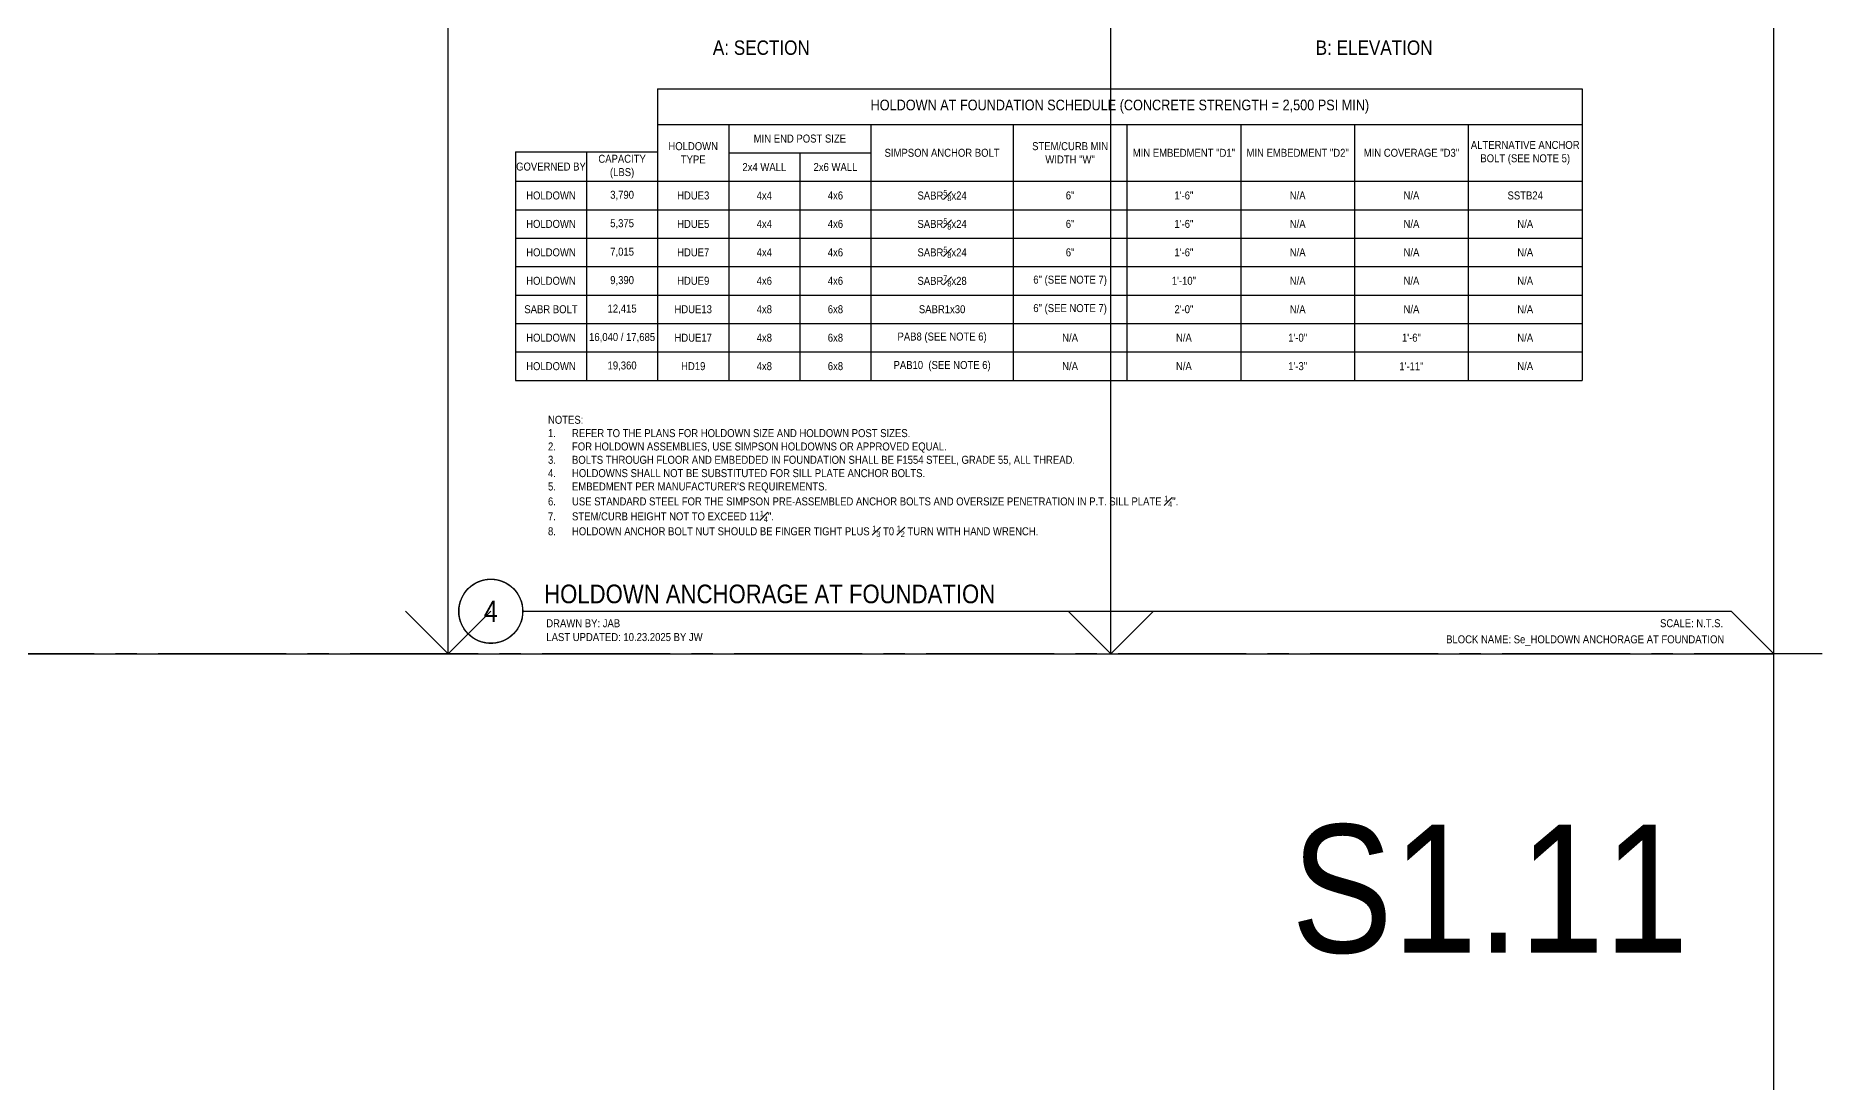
# Model space of a CAD drawing. Header units: inches. Extents: x -16404 to 14624, y -1591 to 16152.
# Drawn here: x 1432.3 to 1682.7, y 2339.8 to 2486.9 of the extents above; entities that cross this region are included whole.
import ezdxf
from ezdxf import colors
from ezdxf.entities.mleader import LeaderData, LeaderLine
from ezdxf.enums import TextEntityAlignment as Align
from ezdxf.math import Vec2, Vec3

# ---------------------------------------------------------------- set-up
doc = ezdxf.new("R2010")
doc.units = ezdxf.units.IN
doc.header["$LTSCALE"] = 24
doc.header["$MEASUREMENT"] = 0
doc.linetypes.add('CENTER2', pattern=[1.125, 0.75, -0.125, 0.125, -0.125])
doc.linetypes.add('DASHED2', pattern=[0.375, 0.25, -0.125])
doc.layers.get('0').update_dxf_attribs({"linetype": 'CONTINUOUS'})
doc.layers.add('DESIGNER COMMENTS', color=221, linetype='CONTINUOUS', plot=False)
doc.layers.add('S-ANNO-GRID-NONPLOT', color=251, linetype='CONTINUOUS', plot=False)
doc.layers.add('S-ANNO-NOTE', color=4, linetype='CONTINUOUS')
doc.layers.add('S-TYP DETAIL BLOCKS', color=1, linetype='CONTINUOUS')
doc.styles.add('Arial', font='arial.ttf', dxfattribs={"width": 0.85})

# ---------------------------------------------------------------- blocks, each defined once
blk = doc.blocks.new('Se_24x36_DETAILS_GRID')
for p, q in [((15.535, 0), (15.535, 7.667)), ((23.302, 0), (23.302, 7.667)), ((31.07, 0), (31.07, 7.667)), ((15.535, 0), (16.035, 0.5)), ((23.302, 0), (23.802, 0.5)), ((7.767, 0), (15.535, 0)), ((15.535, 0), (23.302, 0)), ((23.302, 0), (31.07, 0))]:
    blk.add_line(p, q)
at = {"linetype": 'DASHED2', "ltscale": 0.5}
for p, q in [((15.535, 0), (15.035, 0.5)), ((23.302, 0), (22.802, 0.5)), ((31.07, 0), (30.57, 0.5))]:
    blk.add_line(p, q, dxfattribs=at)
blk = doc.blocks.new('_Open90')
at = {"color": 0, "linetype": 'ByBlock', "lineweight": -2}
for p, q in [((-0.5, 0.5), (0, 0)), ((0, 0), (-1, 0)), ((0, 0), (-0.5, -0.5))]:
    blk.add_line(p, q, dxfattribs=at)
blk = doc.blocks.new('*U316')
at = {"const_width": 0.188}
for points in [[(-4.5, 0, -1), (4.5, 0, 3.732051)], [(-4.5, 0, 1), (4.5, 0, -3.732051)]]:
    blk.add_lwpolyline(points, format="xyb", dxfattribs=at)
blk.add_lwpolyline([(4.5, 0), (174.42, 0)], dxfattribs=at)
blk.add_circle((0, 0), 4.5)
at = {"style": 'Arial', "width": 0.85}
for tag, p in [('DWG_TITLE_1', (7.5, 6.19)), ('DWG_TITLE_2', (7.5, 2.44))]:
    blk.add_attdef(tag, text='', height=2.62, dxfattribs=at).set_placement(p, align=Align.MIDDLE_LEFT)
blk.add_attdef('#', text='', height=3, dxfattribs=at).set_placement((0, 0), align=Align.MIDDLE_CENTER)
blk.add_attdef('SCALE', text='', height=1.12, dxfattribs=at).set_placement((173.29, -1.12), align=Align.TOP_RIGHT)
blk = doc.blocks.new('*T2698')
at = {"layer": 'DESIGNER COMMENTS', "transparency": 16777216}
for p, q in [((0, 0), (10, 0)), ((0, 0), (0, -28)), ((10, 0), (10, -28)), ((0, -4), (10, -4)), ((0, -8), (10, -8)), ((0, -12), (10, -12)), ((0, -16), (10, -16)), ((0, -20), (10, -20)), ((0, -24), (10, -24)), ((0, -28), (10, -28))]:
    blk.add_line(p, q, dxfattribs=at)
at = {"layer": 'DESIGNER COMMENTS', "color": 4, "transparency": 16777216, "char_height": 1.125, "width": 9.2487, "attachment_point": 5, "style": 'Arial'}
for s, insert in [('{\\C256;3,790}', (5, -2)), ('{\\C256;5,375}', (5, -6)), ('{\\C256;7,015}', (5, -10)), ('{\\C256;9,390}', (5, -14)), ('{\\C256;12,415}', (5, -18)), ('{\\C256;16,040 / 17,685}', (5, -22))]:
    blk.add_mtext(s, dxfattribs=dict(at, insert=insert))
at = {"layer": 'DESIGNER COMMENTS', "transparency": 16777216, "insert": (5, -26), "char_height": 1.125, "width": 9.2487, "attachment_point": 5, "style": 'Arial'}
blk.add_mtext('19,360', dxfattribs=at)
blk = doc.blocks.new('*T2699')
at = {"layer": 'DESIGNER COMMENTS', "lineweight": -2, "transparency": 16777216}
for p, q in [((0, 0), (10, 0)), ((0, 0), (0, -4.12)), ((10, 0), (10, -4.12)), ((0, -4.12), (10, -4.12))]:
    blk.add_line(p, q, dxfattribs=at)
at = {"layer": 'DESIGNER COMMENTS', "transparency": 16777216, "insert": (5, -2.06), "char_height": 1.125, "width": 9.2487, "attachment_point": 5, "style": 'Arial'}
blk.add_mtext('CAPACITY (LBS)', dxfattribs=at)
blk = doc.blocks.new('*T2700')
at = {"layer": 'DESIGNER COMMENTS', "transparency": 16777216}
for p, q in [((0, 0), (10, 0)), ((0, 0), (0, -28)), ((10, 0), (10, -28)), ((0, -4), (10, -4)), ((0, -8), (10, -8)), ((0, -12), (10, -12)), ((0, -16), (10, -16)), ((0, -20), (10, -20)), ((0, -24), (10, -24)), ((0, -28), (10, -28))]:
    blk.add_line(p, q, dxfattribs=at)
at = {"layer": 'DESIGNER COMMENTS', "color": 4, "transparency": 16777216, "char_height": 1.125, "width": 9.2487, "attachment_point": 5, "style": 'Arial'}
for s, insert in [('{\\C256;HOLDOWN}', (5, -2)), ('{\\C256;HOLDOWN}', (5, -6)), ('{\\C256;HOLDOWN}', (5, -10)), ('{\\C256;HOLDOWN}', (5, -14)), ('{\\C256;SABR BOLT}', (5, -18)), ('{\\C256;HOLDOWN}', (5, -22)), ('{\\C256;HOLDOWN}', (5, -26))]:
    blk.add_mtext(s, dxfattribs=dict(at, insert=insert))
blk = doc.blocks.new('*T2701')
at = {"layer": 'DESIGNER COMMENTS', "lineweight": -2, "transparency": 16777216}
for p, q in [((0, 0), (10, 0)), ((0, 0), (0, -4.12)), ((10, 0), (10, -4.12)), ((0, -4.12), (10, -4.12))]:
    blk.add_line(p, q, dxfattribs=at)
at = {"layer": 'DESIGNER COMMENTS', "transparency": 16777216, "insert": (5, -2.06), "char_height": 1.125, "width": 9.2487, "attachment_point": 5, "style": 'Arial'}
blk.add_mtext('GOVERNED BY', dxfattribs=at)
blk = doc.blocks.new('*T2697')
at = {"layer": 'S-ANNO-NOTE', "color": 6, "lineweight": -2, "transparency": 16777216}
for p, q in [((0, 0), (130, 0)), ((0, 0), (0, -41)), ((130, 0), (130, -41)), ((0, -5), (130, -5)), ((0, -41), (130, -41))]:
    blk.add_line(p, q, dxfattribs=at)
at = {"layer": 'S-ANNO-NOTE', "color": 2, "lineweight": -2, "transparency": 16777216}
for p, q in [((10, -5), (10, -41)), ((30, -5), (30, -41)), ((50, -5), (50, -41)), ((66, -5), (66, -41)), ((82, -5), (82, -41)), ((98, -5), (98, -41)), ((114, -5), (114, -41)), ((10, -9), (30, -9)), ((20, -9), (20, -41)), ((0, -13), (130, -13)), ((0, -17), (130, -17)), ((0, -21), (130, -21)), ((0, -25), (130, -25)), ((0, -29), (130, -29)), ((0, -33), (130, -33)), ((0, -37), (130, -37))]:
    blk.add_line(p, q, dxfattribs=at)
at = {"layer": 'S-ANNO-NOTE', "color": 4, "transparency": 16777216, "attachment_point": 5, "style": 'Arial'}
for s, insert, char_height, width in [('{\\C256;HOLDOWN AT FOUNDATION SCHEDULE (\\A1;CONCRETE STRENGTH = 2,500 PSI MIN)}', (65, -2.5), 1.5, 129.2487), ('{\\C256;HOLDOWN TYPE}', (5, -9), 1.125, 9.2487), ('{\\C256;MIN END POST SIZE}', (20, -7), 1.125, 19.2487), ('STEM/CURB MIN WIDTH "W"', (58, -9), 1.125, 15.2487), ('{\\C256;ALTERNATIVE ANCHOR BOLT (SEE NOTE 5) }', (122, -9), 1.125, 15.2487), ('{\\C256;SIMPSON ANCHOR BOLT}', (40, -9), 1.125, 19.2487), ('{\\C256;MIN EMBEDMENT "D1"}', (74, -9), 1.125, 15.2487), ('{\\C256;MIN EMBEDMENT "D2"}', (90, -9), 1.125, 15.2487), ('MIN COVERAGE "D3"', (106, -9), 1.125, 15.2487), ('2x4 WALL', (15, -11), 1.125, 9.2487), ('2x6 WALL', (25, -11), 1.125, 9.2487), ('HDUE3', (5, -15), 1.125, 9.2487), ('{\\C256;4x4}', (15, -15), 1.125, 9.2487), ('4x6', (25, -15), 1.125, 9.2487), ('\\A1;SABR{\\H0.7x;\\S5#8;\\H1.4286x;x24}', (40, -15), 1.125, 19.2487), ('6"', (58, -15), 1.125, 15.2487), ('1\'-6"', (74, -15), 1.125, 15.2487), ('N/A', (90, -15), 1.125, 15.2487), ('N/A', (106, -15), 1.125, 15.2487), ('\\A1;{\\C4;SSTB24}', (122, -15), 1.125, 15.2487), ('HDUE5', (5, -19), 1.125, 9.2487), ('{\\C256;4x4}', (15, -19), 1.125, 9.2487), ('4x6', (25, -19), 1.125, 9.2487), ('\\A1;SABR{\\H0.7x;\\S5#8;\\H1.4286x;x24}', (40, -19), 1.125, 19.2487), ('6"', (58, -19), 1.125, 15.2487), ('1\'-6"', (74, -19), 1.125, 15.2487), ('N/A', (90, -19), 1.125, 15.2487), ('N/A', (106, -19), 1.125, 15.2487), ('\\A1;{\\C4;N/A}', (122, -19), 1.125, 15.2487), ('HDUE7', (5, -23), 1.125, 9.2487), ('{\\C256;4x4}', (15, -23), 1.125, 9.2487), ('4x6', (25, -23), 1.125, 9.2487), ('\\A1;SABR{\\H0.7x;\\S5#8;\\H1.4286x;x24}', (40, -23), 1.125, 19.2487), ('6"', (58, -23), 1.125, 15.2487), ('1\'-6"', (74, -23), 1.125, 15.2487), ('N/A', (90, -23), 1.125, 15.2487), ('N/A', (106, -23), 1.125, 15.2487), ('\\A1;{\\C4;N/A}', (122, -23), 1.125, 15.2487), ('HDUE9', (5, -27), 1.125, 9.2487), ('4x6', (15, -27), 1.125, 9.2487), ('{\\C256;4x6}', (25, -27), 1.125, 9.2487), ('\\A1;SABR{\\H0.7x;\\S7#8;\\H1.4286x;x28}', (40, -27), 1.125, 19.2487), ('6" (SEE NOTE 7)', (58, -27), 1.125, 15.2487), ('1\'-10"', (74, -27), 1.125, 15.2487), ('N/A', (90, -27), 1.125, 15.2487), ('N/A', (106, -27), 1.125, 15.2487), ('N/A', (122, -27), 1.125, 15.2487), ('HDUE13', (5, -31), 1.125, 9.2487), ('{\\C256;4x8}', (15, -31), 1.125, 9.2487), ('6x8', (25, -31), 1.125, 9.2487), ('\\A1;SABR1x30', (40, -31), 1.125, 19.2487), ('6" (SEE NOTE 7)', (58, -31), 1.125, 15.2487), ('2\'-0"', (74, -31), 1.125, 15.2487), ('N/A', (90, -31), 1.125, 15.2487), ('N/A', (106, -31), 1.125, 15.2487), ('N/A', (122, -31), 1.125, 15.2487), ('HDUE17', (5, -35), 1.125, 9.2487), ('{\\C256;4x8}', (15, -35), 1.125, 9.2487), ('\\A1;{\\C256;PAB8 (SEE NOTE 6)}', (40, -35), 1.125, 19.2487), ('N/A', (58, -35), 1.125, 15.2487), ('N/A', (74, -35), 1.125, 15.2487), ('1\'-0"', (90, -35), 1.125, 15.2487), ('1\'-6"', (106, -35), 1.125, 15.2487), ('N/A', (122, -35), 1.125, 15.2487), ('HD19', (5, -39), 1.125, 9.2487), ('{\\C256;6x8}', (25, -39), 1.125, 9.2487), ('{\\C256;PAB10 \\A1; (SEE NOTE 6)}', (40, -39), 1.125, 19.2487), ('N/A', (58, -39), 1.125, 15.2487), ('N/A', (74, -39), 1.125, 15.2487), ('1\'-3"', (90, -39), 1.125, 15.2487), ('1\'-11"', (106, -39), 1.125, 15.2487), ('N/A', (122, -39), 1.125, 15.2487)]:
    blk.add_mtext(s, dxfattribs=dict(at, insert=insert, char_height=char_height, width=width))
at = {"layer": 'S-ANNO-NOTE', "color": 6, "transparency": 16777216, "char_height": 1.125, "width": 9.2487, "attachment_point": 5, "style": 'Arial'}
for s, insert in [('{\\C256;6x8}', (25, -35)), ('{\\C256;4x8}', (15, -39))]:
    blk.add_mtext(s, dxfattribs=dict(at, insert=insert))
blk = doc.blocks.new('Se_HOLDOWN ANCHORAGE AT FOUNDATION')
for name, p in [('*T2697', (23.4591, 73.45907)), ('*T2701', (3.4591, 64.57949)), ('*T2699', (13.4591, 64.57949)), ('*T2700', (3.4591, 60.45907)), ('*T2698', (13.4591, 60.45907))]:
    blk.add_blockref(name, p)
at = {"layer": 'DESIGNER COMMENTS', "char_height": 1.125, "attachment_point": 1, "style": 'Arial'}
for s, insert, width in [('\\A1;DRAWN BY: JAB', (7.79632, -1.12352), 14.8543838), ('\\A1;LAST UPDATED: 10.23.2025 BY JW', (7.80927, -3.06513), 22.9740174)]:
    blk.add_mtext(s, dxfattribs=dict(at, insert=insert, width=width))
at = {"layer": 'DESIGNER COMMENTS', "insert": (153.89299, -4.10759), "char_height": 1.125, "attachment_point": 5, "style": 'Arial'}
blk.add_mtext('\\A1;BLOCK NAME: Se_HOLDOWN ANCHORAGE AT FOUNDATION', dxfattribs=at)
at = {"layer": 'S-ANNO-NOTE', "color": 6, "char_height": 2.025, "width": 31.0800653, "attachment_point": 8, "style": 'Arial'}
for s, insert in [('A: SECTION', (38.03976, 78.20594)), ('B: ELEVATION', (124.21411, 78.20594))]:
    blk.add_mtext(s, dxfattribs=dict(at, insert=insert))
at = {"layer": 'S-ANNO-NOTE', "insert": (8.03976, 10.45907), "char_height": 1.125, "width": 100.728887, "attachment_point": 7, "style": 'Arial'}
blk.add_mtext('NOTES:\\P\\pi-3.375,l3.375,t3.375;{\\A1;1.^IREFER TO THE PLANS FOR HOLDOWN SIZE AND HOLDOWN POST SIZES.\\P2.^IFOR HOLDOWN ASSEMBLIES, USE SIMPSON HOLDOWNS OR APPROVED EQUAL.\\P3.^IBOLTS THROUGH FLOOR AND EMBEDDED IN FOUNDATION SHALL BE F1554 STEEL, GRADE 55, ALL THREAD.\\P4.^IHOLDOWNS SHALL NOT BE SUBSTITUTED FOR SILL PLATE ANCHOR BOLTS.\\P5.^IEMBEDMENT PER MANUFACTURER\'S REQUIREMENTS.\\P6.^IUSE STANDARD STEEL FOR THE SIMPSON PRE-ASSEMBLED ANCHOR BOLTS AND OVERSIZE PENETRATION IN P.T. SILL PLATE \\H0.7x;\\S1#4;\\H1.42857x;".\\P7.^ISTEM/CURB HEIGHT NOT TO EXCEED 11\\H0.7x;\\S1#4;\\H1.42857x;".\\P8.^IHOLDOWN ANCHOR BOLT NUT SHOULD BE FINGER TIGHT PLUS \\H0.7x;\\S1#3;\\H1.42857x; T0 \\H0.7x;\\S1#2;\\H1.42857x; TURN WITH HAND WRENCH. }', dxfattribs=at)

msp = doc.modelspace()

# ---------------------------------------------------------------- linework, layer by layer
at = {"layer": 'S-ANNO-GRID-NONPLOT'}
msp.add_line((1676.74249, 0), (1676.74249, 8676), dxfattribs=at)
at = {"layer": 'S-ANNO-GRID-NONPLOT', "linetype": 'CENTER2'}
msp.add_line((3519.53048, 2400), (0, 2400), dxfattribs=at)

# ---------------------------------------------------------------- block references
at = {"layer": 'S-ANNO-GRID-NONPLOT', "xscale": 12, "yscale": 12, "zscale": 12}
msp.add_blockref('Se_24x36_DETAILS_GRID', (1303.9061, 2400), dxfattribs=at)
at = {"layer": 'S-ANNO-NOTE'}
msp.add_blockref('*U316', (1496.32429, 2406), dxfattribs=at).add_auto_attribs({'#': '4', 'DWG_TITLE_2': 'HOLDOWN ANCHORAGE AT FOUNDATION', 'SCALE': 'SCALE: N.T.S.'})
at = {"layer": 'S-TYP DETAIL BLOCKS'}
msp.add_blockref('Se_HOLDOWN ANCHORAGE AT FOUNDATION', (1496.32429, 2406), dxfattribs=at)

# ---------------------------------------------------------------- texts
at = {"layer": 'S-ANNO-GRID-NONPLOT', "color": 191, "insert": (1664.74249, 2376), "char_height": 18, "width": 59.0975878, "attachment_point": 3, "style": 'Arial'}
msp.add_mtext('S1.11', dxfattribs=at)

# ---------------------------------------------------------------- leaders
at = {"layer": 'DESIGNER COMMENTS'}
ml = msp.add_multileader_mtext('Standard', dxfattribs=at)
ml.set_content('\\A1;{\\L\\C256;IMPORTANT DESIGNER NOTE:\\l IF YOUR LEDGER DOES NOT ALLOW FOR THE FULL DEPTH OF NAILS SPECIFIED IN THIS CHART.  USE THE CHART TO THE RIGHT AND APPLY ALLOWABLE LOAD REDUCTION FACTOR (REF. PG. 22 OF SIMPSON CATALOG C-C-2019)}', color=4, style='Arial')
ml.set_leader_properties(color=256)
ml.set_arrow_properties(name='OPEN90')
ml.build(insert=Vec2(0, 0))
ml.multileader.update_dxf_attribs({"dogleg_length": 0.36, "arrow_head_size": 5.25, "scale": 48})
ctx = ml.context
ctx.base_point, ctx.scale, ctx.char_height, ctx.arrow_head_size, ctx.landing_gap_size, ctx.plane_origin = Vec3(7749.57679, 7516.2281), 48, 6, 5.25, 4.32, Vec3(7940.50091, 7764.19966)
notes = []
notes.append((ctx, [(0, (0, 0, 0), (0, 0), (1, 0), 1, [])]))
ctx.mtext.insert, ctx.mtext.width, ctx.mtext.defined_height, ctx.mtext.flow_direction = Vec3(7753.89679, 7520.11009), 143.1324041, 28.50097, 5
ml = msp.add_multileader_mtext('Standard', dxfattribs=at)
ml.set_content('\\A1;{\\L\\C256;IMPORTANT DESIGNER NOTE:\\l IF YOUR LEDGER DOES NOT ALLOW FOR THE FULL DEPTH OF NAILS SPECIFIED IN THIS CHART.  USE THE CHART TO THE RIGHT AND APPLY ALLOWABLE LOAD REDUCTION FACTOR (REF. PG. 22 OF SIMPSON CATALOG C-C-2019)}', color=4, style='Arial')
ml.set_leader_properties(color=256)
ml.set_arrow_properties(name='OPEN90')
ml.build(insert=Vec2(0, 0))
ml.multileader.update_dxf_attribs({"dogleg_length": 0.36, "arrow_head_size": 5.25, "scale": 48})
ctx = ml.context
ctx.base_point, ctx.scale, ctx.char_height, ctx.arrow_head_size, ctx.landing_gap_size, ctx.plane_origin = Vec3(1680.51869, 7333.32569), 48, 6, 5.25, 4.32, Vec3(1871.4428, 7581.29725)
notes.append((ctx, [(0, (0, 0, 0), (0, 0), (1, 0), 1, [])]))
ctx.mtext.insert, ctx.mtext.width, ctx.mtext.defined_height, ctx.mtext.flow_direction = Vec3(1684.83869, 7337.20768), 143.1324041, 28.50097, 5
ml = msp.add_multileader_mtext('Standard', dxfattribs=at)
ml.set_content('\\A1;{\\L\\C256;DESIGNER NOTE:\\l THIS DETAIL ALTERNATIVE INCLUDES EQUIVALENT HDU & HDUE HOLDOWNS FOR PROJECTS WHERE BOTH ARE USED}', color=4, style='Arial')
ml.set_leader_properties(color=256)
ml.set_arrow_properties(name='OPEN90')
ml.build(insert=Vec2(0, 0))
ml.multileader.update_dxf_attribs({"dogleg_length": 0.36, "arrow_head_size": 5.25, "scale": 48})
ctx = ml.context
ctx.base_point, ctx.scale, ctx.char_height, ctx.arrow_head_size, ctx.landing_gap_size, ctx.plane_origin = Vec3(1698.96906, 2871.96546), 48, 6, 5.25, 4.32, Vec3(1889.89318, 3119.10619)
notes.append((ctx, [(0, (0, 0, 0), (0, 0), (1, 0), 1, [])]))
ctx.mtext.insert, ctx.mtext.width, ctx.mtext.defined_height, ctx.mtext.flow_direction = Vec3(1703.28906, 2875.01662), 152.2860168, 28.50097, 5
ml = msp.add_multileader_mtext('Standard', dxfattribs=at)
ml.set_content('\\A1;{\\L\\C256;DESIGNER NOTE:\\l REPLACE "HOLDOWN ANCHORAGE AT FOUNDATION" DETAIL WITH DETAIL BELOW IF HDU HOLDOWNS ARE USED INSTEAD OF HDUE HOLDOWNS}', color=4, style='Arial')
ml.set_leader_properties(color=256)
ml.set_arrow_properties(name='OPEN90')
ml.build(insert=Vec2(0, 0))
ml.multileader.update_dxf_attribs({"dogleg_length": 0.36, "arrow_head_size": 5.25, "scale": 48})
ctx = ml.context
ctx.base_point, ctx.scale, ctx.char_height, ctx.arrow_head_size, ctx.landing_gap_size, ctx.plane_origin = Vec3(1698.96906, 2624.11849), 48, 6, 5.25, 4.32, Vec3(1889.89318, 2871.25922)
notes.append((ctx, [(0, (0, 0, 0), (0, 0), (1, 0), 1, [])]))
ctx.mtext.insert, ctx.mtext.width, ctx.mtext.defined_height, ctx.mtext.flow_direction = Vec3(1703.28906, 2627.16965), 152.2860168, 28.50097, 5
for ctx, leaders in notes:
    for number, flags, end, landing, length, lines in leaders:
        leader = LeaderData()
        leader.index, (leader.has_last_leader_line, leader.has_dogleg_vector, leader.attachment_direction) = number, flags
        leader.last_leader_point, leader.dogleg_vector, leader.dogleg_length = Vec3(end), Vec3(landing), length
        for number, points, colour, breaks in lines:
            line = LeaderLine()
            line.index, line.vertices, line.color, line.breaks = number, Vec3.list(points), colors.encode_raw_color(colour), breaks
            leader.lines.append(line)
        ctx.leaders.append(leader)

doc.saveas('drawing.dxf')
